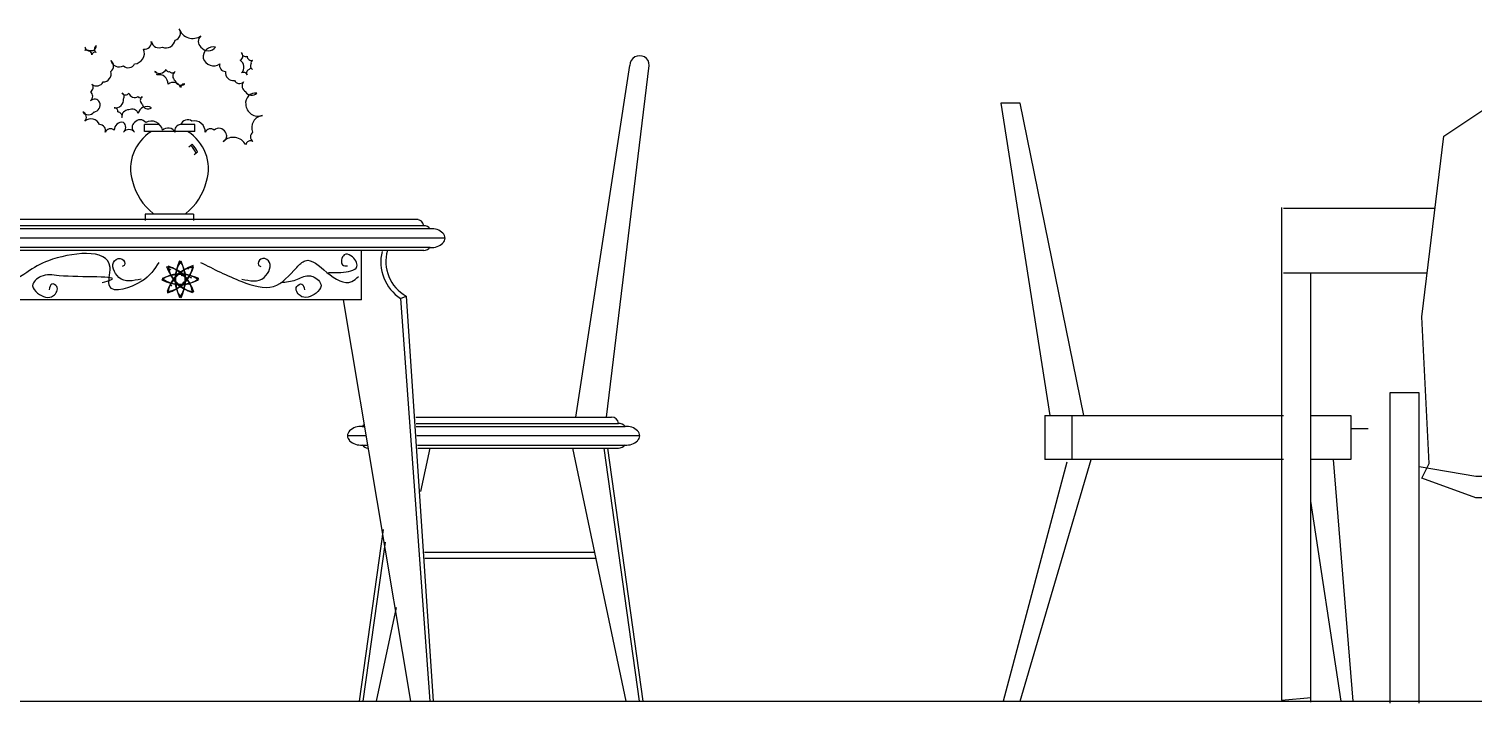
# Model space of a CAD drawing. Header units: millimetres. Extents: x 32599 to 52494, y 61995 to 71568.
# Drawn here: x 40503 to 42840, y 68213 to 69305 of the extents above; entities that cross this region are included whole.
import ezdxf

# ---------------------------------------------------------------- set-up
doc = ezdxf.new("R2010")
doc.units = ezdxf.units.MM
doc.layers.add('dwgmodels.com', color=4, linetype='Continuous')

msp = doc.modelspace()

# ---------------------------------------------------------------- linework, layer by layer
at = {"color": 18, "true_color": 0x000000}
for p, q in [((41388.2, 68675.9), (41475.6, 69245.4)), ((41437.7, 68675.9), (41506.8, 69245.4)), ((40689.5, 69138.3), (40689.5, 69149.6)), ((40714.1, 69149.6), (40689.5, 69149.6)), ((40771, 69138.3), (40689.5, 69138.3)), ((40771, 69149.6), (40748.3, 69149.6)), ((40771, 69138.3), (40771, 69149.6)), ((40767, 69117.6), (40761.6, 69113.1)), ((40775.4, 69105), (40770.1, 69100.5)), ((42530, 69015.3), (42530, 68217.8)), ((42533.7, 69014.5), (42778.8, 69014.5)), ((41132.9, 68995.9), (40353.5, 68995.9)), ((40690.8, 69004.7), (40690.8, 68994.2)), ((40768.9, 69004.7), (40690.8, 69004.7)), ((40768.9, 69004.7), (40768.9, 68994.2)), ((41176.2, 68965.9), (40308, 68965.9)), ((41152.4, 68980.9), (40331.8, 68980.9)), ((41141.6, 68985.9), (40342.5, 68985.9)), ((41152.4, 68950.9), (40331.8, 68950.9)), ((41141.7, 68945.9), (40342.5, 68945.9)), ((41041.2, 68865.9), (41041.2, 68945.9)), ((40731, 68914.1), (40730.6, 68915.3)), ((40732.1, 68914.8), (40730.7, 68915.4)), ((40732.1, 68914.8), (40731.1, 68914.1)), ((40750, 68904.8), (40750.3, 68906)), ((40751.2, 68904.9), (40750, 68904.8)), ((40751.2, 68904.9), (40750.3, 68906)), ((40752.7, 68893.2), (40752.3, 68894.4)), ((40753.5, 68894), (40752.3, 68894.4)), ((40759.8, 68915.7), (40759.5, 68916.7)), ((40760.8, 68916.4), (40759.8, 68916.8)), ((40760.8, 68916.4), (40759.8, 68915.7)), ((40764.7, 68901.2), (40764.2, 68902.4)), ((40765.7, 68901.9), (40764.3, 68902.5)), ((40765.7, 68901.9), (40764.7, 68901.2)), ((42766, 68909.2), (42533.7, 68909.2)), ((42577.3, 68909.2), (42577.3, 68214.5)), ((40732.9, 68888.5), (40733.1, 68889.7)), ((40734.1, 68888.6), (40732.9, 68888.5)), ((40734.1, 68888.6), (40733.2, 68889.8)), ((40744.6, 68875.5), (40744.7, 68876)), ((40745.7, 68874.8), (40744.7, 68876)), ((40745.7, 68874.8), (40745, 68874.8)), ((40761.6, 68891), (40761.8, 68892)), ((40762.8, 68891.1), (40761.6, 68891)), ((40762.8, 68891.1), (40762, 68892.1)), ((41104.4, 68867.8), (41113.4, 68871.9)), ((41113.4, 68871.9), (41156.9, 68216.2)), ((41041.2, 68865.9), (40442.9, 68865.9)), ((41011.2, 68865.9), (41120.3, 68216.2)), ((41104.2, 68868), (41151.6, 68216.2)), ((42705.7, 68715.6), (42705.7, 68213)), ((42753.3, 68715.6), (42705.7, 68715.6)), ((42753.3, 68213), (42753.3, 68715.6)), ((41042.2, 68660.9), (41045.6, 68660.9)), ((41128.7, 68675.9), (41445.9, 68675.9)), ((41129.3, 68665.9), (41456.9, 68665.9)), ((41129.6, 68660.9), (41467.6, 68660.9)), ((41048.2, 68645.9), (41018.4, 68645.9)), ((41491.4, 68645.9), (41130.6, 68645.9)), ((42642.4, 68657.8), (42670.6, 68657.8)), ((41039.7, 68630.8), (41050.7, 68630.8)), ((41131.6, 68630.8), (41470.1, 68630.8)), ((41132, 68625.9), (41456.9, 68625.9)), ((41151.4, 68625.9), (41136.6, 68555.7)), ((41382.3, 68625.9), (41468.7, 68216.2)), ((41433.3, 68625.9), (41490.3, 68215.9)), ((41439.4, 68625.9), (41496.5, 68215.9)), ((41075.9, 68493.8), (41037.3, 68215.9)), ((41079.3, 68473.7), (41043.4, 68215.9)), ((41143.2, 68457.4), (41417.8, 68457.4)), ((41143.8, 68447.4), (41419.9, 68447.4)), ((41097, 68368), (41065, 68216.2)), ((42530, 68217.8), (42578.3, 68221.8))]:
    msp.add_line(p, q, dxfattribs=at)
for points in [[(42210.5, 68678.4), (42107.4, 69184.5), (42075.7, 69184.5), (42155, 68678.4)], [(42860.4, 69178.6), (43098.4, 69178.6), (43165.9, 69135.1), (43201.6, 68850.1), (43197.6, 68596.8), (43201.6, 68581), (43110.3, 68545.4), (42844.6, 68545.4), (42757.3, 68577.1), (42769.2, 68600.8), (42757.3, 68838.3), (42793, 69131.1), (42864.4, 69178.6)], [(42146.9, 68678.4), (42533.7, 68678.4)], [(42146.9, 68678.4), (42146.9, 68607.3)], [(42190.6, 68678.4), (42190.6, 68607.3)], [(42577.3, 68678.4), (42642.4, 68678.4), (42642.4, 68607.3), (42577.3, 68607.3)], [(42182.7, 68603.3), (42079.7, 68215.9), (42107.4, 68215.9), (42222.3, 68607.3)], [(42533.7, 68607.3), (42147.1, 68607.3)], [(42577.3, 68540.1), (42626.5, 68215.9), (42646.3, 68215.9), (42614.6, 68607.3)], [(42753.3, 68596), (42844.6, 68580.2), (43114.3, 68580.2), (43201.6, 68600)]]:
    msp.add_lwpolyline(points, dxfattribs=at)
for centre, radius, start, end in [((40735.9, 69298.1), 12.1, 286.3139, 32.5741), ((40767.8, 69312.1), 23, 198.9912, 305.2514), ((40787.9, 69284.2), 11.3, 126.8699, 233.1301), ((40600, 69275.8), 6.67, 184.8645, 291.1247), ((40591.2, 69272.4), 3.53, 306.8699, 53.1301), ((40596.5, 69261.9), 8.24, 5.9061, 112.1663), ((40604, 69276.9), 7.52, 258.0558, 4.316), ((40615.7, 69271.8), 7.07, 126.8699, 233.1301), ((40672.1, 69265.4), 17.5, 275.1104, 21.3706), ((40689.9, 69282.7), 11, 261.8699, 8.1301), ((40713.3, 69286.5), 12.6, 190.3048, 296.5651), ((40724.9, 69288.5), 14.6, 245.9245, 352.1847), ((40793, 69284.1), 14.8, 216.8699, 323.1301), ((40801.5, 69258.5), 17, 78.5034, 184.7636), ((40609.3, 69261.9), 4.74, 63.4349, 169.6952), ((40648.8, 69256.8), 13.9, 192.9074, 299.1676), ((40628.4, 69244.6), 11.3, 306.8699, 53.1301), ((40663.4, 69253.1), 11.5, 227.4896, 333.7498), ((40801.5, 69262.7), 17.9, 198.4349, 304.6952), ((40820.9, 69245.2), 9.62, 162.8973, 269.1575), ((40841, 69260.8), 7.9, 296.5651, 42.8253), ((40838, 69242.7), 12.8, 313.2101, 59.4703), ((40853.4, 69266.7), 6.67, 184.8645, 291.1247), ((40862.9, 69260.5), 7.07, 180, 286.2602), ((40867.1, 69244.4), 5.83, 140.9061, 247.1663), ((40865.8, 69250), 3.81, 105.0685, 211.3287), ((41491.2, 69245.6), 15.6, 359.1231, 180.8769), ((40622.6, 69231.8), 13.2, 270.6161, 16.8763), ((40714.3, 69244.1), 11.5, 227.4896, 333.7498), ((40706.1, 69231.5), 4.12, 337.8337, 84.0939), ((40713.4, 69215.8), 14.6, 357.776, 104.0362), ((40728.7, 69239.4), 4.12, 185.9061, 292.1663), ((40734.8, 69239), 5.66, 216.8699, 323.1301), ((40744.8, 69228.2), 9.19, 126.8699, 233.1301), ((40833.6, 69233.8), 13, 171.8699, 278.1301), ((40850, 69228.2), 6.04, 16.3139, 122.5741), ((40860.9, 69233.2), 6.04, 106.3139, 212.5741), ((40862, 69236.9), 3.53, 36.8699, 143.1301), ((40598.9, 69209.9), 7.9, 296.5651, 42.8253), ((40596.9, 69195.4), 9.19, 306.8699, 53.1301), ((40612.5, 69223.7), 11.5, 227.4896, 333.7498), ((40659, 69204.8), 7.07, 216.8699, 323.1301), ((40651.1, 69195.2), 5.83, 320.9061, 67.1663), ((40674.1, 69203.2), 9.85, 195.8324, 302.0926), ((40736, 69204.8), 13.2, 21.3458, 127.606), ((40749.3, 69224), 10.5, 197.2161, 303.4763), ((40753.9, 69209.9), 5.52, 76.6755, 182.9357), ((40843.6, 69225.3), 9.3, 208.1237, 314.3839), ((40857.8, 69212), 10.1, 138.9647, 245.2249), ((40869.4, 69184.7), 16, 81.8699, 188.1301), ((40863.4, 69208.4), 11.4, 209.7449, 316.0051), ((40608.9, 69181.4), 9.3, 28.1237, 134.3839), ((40606.7, 69181.3), 11.4, 277.125, 23.3852), ((40642.7, 69189.6), 13, 261.8699, 8.1301), ((40641.2, 69171.3), 5.52, 346.6755, 92.9357), ((40669.9, 69165), 9.85, 15.8324, 122.0926), ((40682.7, 69197.4), 4.24, 216.8699, 323.1301), ((40693.5, 69164.2), 14.6, 59.7036, 165.9638), ((40690.8, 69188.7), 7.78, 126.8699, 233.1301), ((40695.6, 69185.1), 9.85, 195.8324, 302.0926), ((40873.9, 69183.6), 20.4, 183.1798, 289.44), ((40599, 69176.8), 11.3, 216.8699, 323.1301), ((40586.2, 69161.4), 9.43, 319.8645, 66.1247), ((40603.1, 69143.5), 15.3, 23.4774, 129.7376), ((40652.9, 69141.3), 12, 77.1063, 183.3665), ((40646.5, 69162.9), 7.07, 343.7398, 90), ((40663.6, 69162.9), 10.5, 84.5962, 190.8564), ((40649.6, 69145.1), 9.9, 306.8699, 53.1301), ((40679.6, 69145.1), 9.9, 126.8699, 233.1301), ((40682.7, 69146.2), 11.3, 36.8699, 143.1301), ((40700.7, 69136.6), 18.7, 12.2463, 118.5065), ((40759.5, 69145.7), 11.9, 54.2239, 160.4841), ((40770.4, 69138.2), 17.6, 356.769, 103.0292), ((40882.9, 69144.8), 19.6, 96.6135, 202.8737), ((40617, 69140), 9.62, 342.8973, 89.1575), ((40634.8, 69133.4), 9.43, 49.8645, 156.1247), ((40664.6, 69130.4), 11.3, 36.8699, 143.1301), ((40737.3, 69078.5), 70, 121.3429, 197.0153), ((40727.8, 69131.2), 12.9, 27.4076, 133.6678), ((40748.5, 69140), 9.62, 90.8425, 197.1027), ((40723.2, 69078.5), 70, 342.9847, 58.6571), ((40796.6, 69133.4), 9.43, 49.8645, 156.1247), ((40810.4, 69132.1), 11.5, 26.2502, 132.5104), ((40813.5, 69131.1), 9.43, 293.8753, 40.1355), ((40833.3, 69106.1), 22.9, 27.9892, 134.2494), ((40870.4, 69129.8), 9.19, 126.8699, 233.1301), ((40744.9, 69093.3), 29.9, 18.9897, 48.4386), ((40747.1, 69095.3), 29.9, 18.9897, 48.4386), ((40861.3, 69115.4), 7.9, 63.4349, 169.6952), ((40765.9, 69082.4), 98.7, 194.3038, 231.0326), ((40694.6, 69082.4), 98.7, 308.9674, 345.6962), ((41130.7, 68984.9), 11, 5.2159, 90), ((41141.8, 68972.1), 13.8, 39.5656, 90.2917), ((41154.9, 68955), 26, 46.4294, 95.4972), ((41165.2, 68965.9), 11, 313.5706, 46.4294), ((41144.6, 68927.9), 72.3, 166.8141, 236.2034), ((41144.6, 68927.9), 64.1, 163.7228, 240.8449), ((41141.8, 68959.7), 13.8, 269.7083, 320.4344), ((41154.9, 68976.7), 26, 264.5028, 313.5706), ((40791.3, 68943.3), 69.8, 199.8187, 250.1813), ((40719.4, 68871.3), 48.7, 7.4856, 82.5144), ((40792, 68855.6), 69.8, 109.8187, 160.1813), ((40720, 68927.5), 48.7, 277.4856, 352.5144), ((40775.5, 68870.7), 48.7, 97.4856, 172.5144), ((40703.6, 68942.7), 69.8, 289.8187, 340.1813), ((40776.2, 68926.9), 48.7, 187.4856, 262.5144), ((40704.2, 68854.9), 69.8, 19.8187, 70.1813), ((40787.5, 68898.7), 48.7, 142.4856, 217.5144), ((40809.8, 68899.6), 69.8, 154.8187, 205.1813), ((40708, 68899.6), 48.7, 322.4856, 37.5144), ((40685.7, 68898.7), 69.8, 334.8187, 25.1813), ((40747.3, 68859.4), 48.7, 52.4856, 127.5144), ((40747.3, 68961.2), 69.8, 244.8187, 295.1813), ((40748.2, 68837.1), 69.8, 64.8187, 115.1813), ((40748.2, 68938.9), 48.7, 232.4856, 307.5144), ((41039.7, 68635), 26, 84.5028, 133.5706), ((41052.8, 68652.1), 13.8, 123.7005, 140.4344), ((41445.9, 68664.9), 11, 5.2159, 90), ((41457, 68652.1), 13.8, 39.5656, 90.2917), ((41470.1, 68635), 26, 46.4294, 95.4972), ((41029.4, 68645.9), 11, 133.5706, 226.4294), ((41039.7, 68656.7), 26, 226.4294, 275.4972), ((41470.1, 68656.7), 26, 264.5028, 313.5706), ((41480.4, 68645.9), 11, 313.5706, 46.4294), ((41052.8, 68639.7), 13.8, 219.5656, 264.4618), ((41457, 68639.7), 13.8, 269.7083, 320.4344)]:
    msp.add_arc(centre, radius, start, end, dxfattribs=at)
for points, start_tangent in [([(40713, 68926.6), (40684.6, 68895.6), (40633.4, 68887.5), (40634, 68918.5), (40534.3, 68929.2), (40499.3, 68910.4), (40458.8, 68895.6), (40448, 68903.6)], (0.996513, 0.08344)), ([(40684.6, 68899.6), (40648.2, 68902.3), (40641.4, 68929.2), (40653.6, 68931.9), (40657.6, 68922.5), (40653.6, 68919.8)], (0.837908, -0.545812)), ([(40780.4, 68926.6), (40847.2, 68895.6), (40898.5, 68887.5), (40936.3, 68918.5), (40949.8, 68929.2), (40984.9, 68910.4), (41025.4, 68895.6), (41036.2, 68903.6)], (-0.996513, 0.08344)), ([(40847.2, 68899.6), (40883.6, 68902.3), (40890.4, 68929.2), (40878.3, 68931.9), (40874.2, 68922.5), (40878.3, 68919.8)], (-0.837908, -0.545812)), ([(40621.2, 68894.2), (40635.4, 68898.3), (40551.9, 68905), (40522.2, 68903.6), (40508.7, 68888.8), (40516.8, 68876.7), (40542.4, 68872.7), (40547.8, 68887.5), (40539.7, 68891.5), (40535.7, 68882.1)], (0.988962, 0.148168)), ([(40910.6, 68894.2), (40934.9, 68898.3), (40955.1, 68905), (40962, 68903.6), (40975.5, 68888.8), (40967.4, 68876.7), (40941.7, 68872.7), (40936.3, 68887.5), (40944.4, 68891.5), (40948.5, 68882.1)], (-0.988962, 0.148168))]:
    msp.add_spline(points, degree=3, dxfattribs=dict(at, start_tangent=start_tangent))
msp.add_spline([(40987.6, 68910.4), (41007.8, 68910.4), (41033.5, 68919.8), (41024, 68937.3), (41013.2, 68938.7), (41010.5, 68922.5), (41018.6, 68921.2)], degree=3, dxfattribs=at)
at = {"layer": 'dwgmodels.com', "color": 7}
msp.add_line((32663.3, 68215.9), (52494, 68215.9), dxfattribs=at)

doc.saveas('drawing.dxf')
